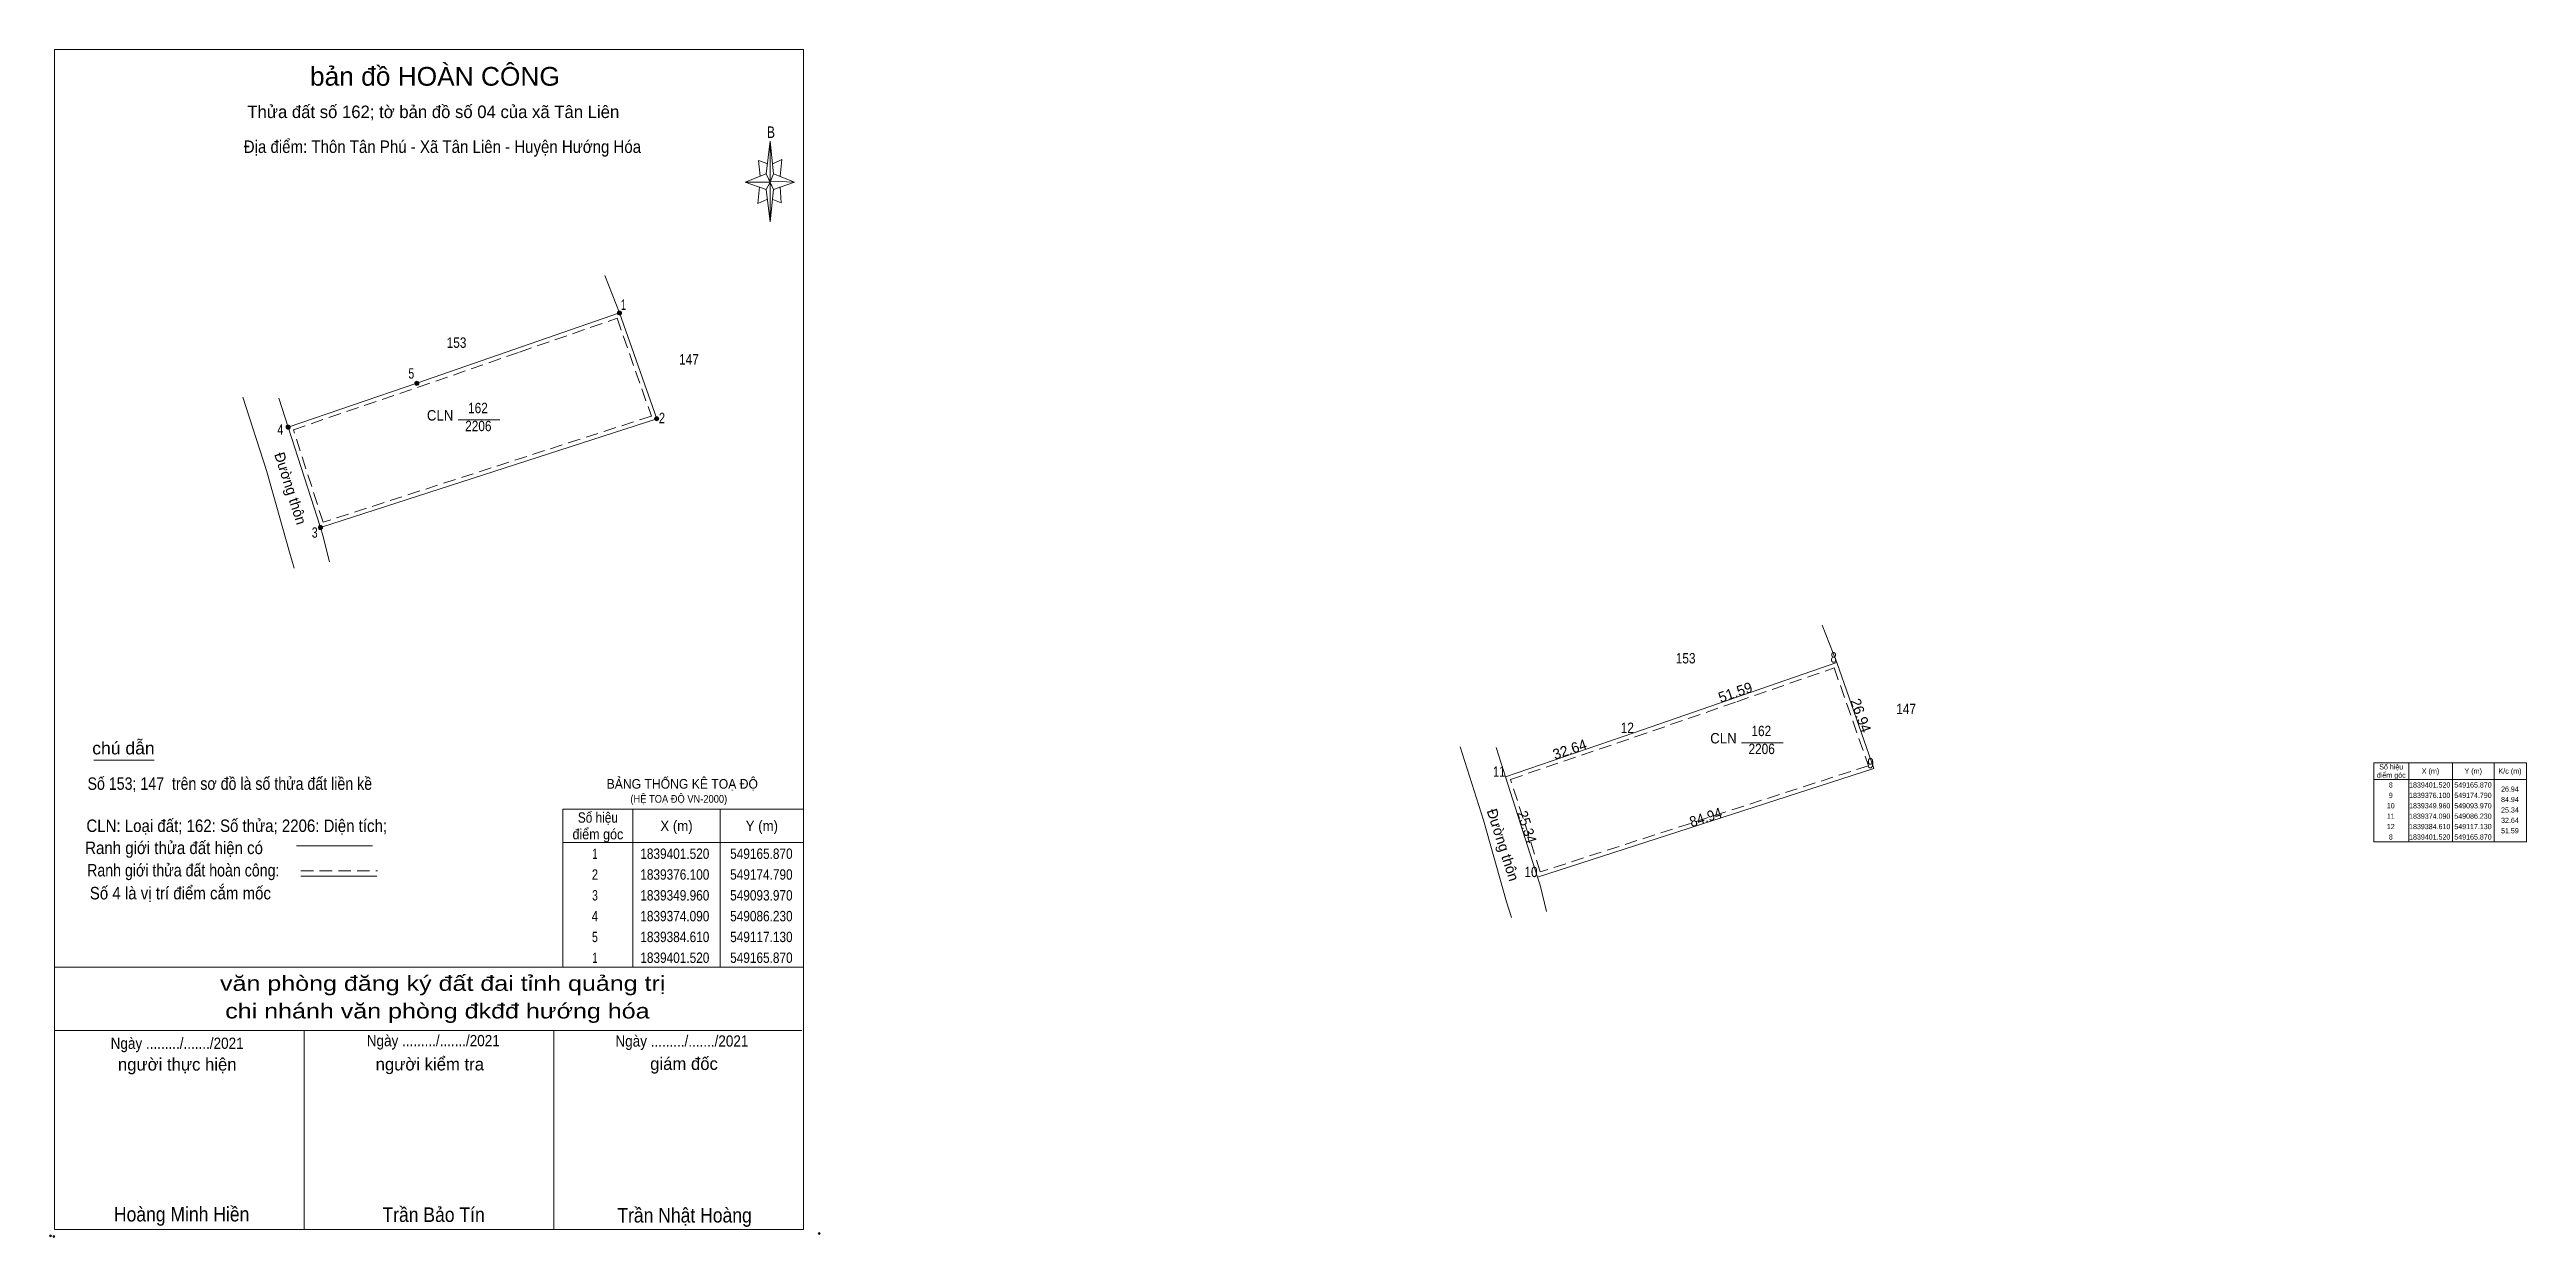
# Model space of a CAD drawing. Header units: metres. Extents: x 548736 to 549332, y 1839263 to 1839549.
import ezdxf
from ezdxf.enums import TextEntityAlignment as Align

# ---------------------------------------------------------------- set-up
doc = ezdxf.new("R2010")
doc.units = ezdxf.units.M
doc.header["$PDMODE"] = 32
doc.header["$PDSIZE"] = 0.5
doc.linetypes.add('MEDIUM_DASHED', pattern=[4.5, 3, -1.5])
for name, color, linetype, lineweight in [('1', 7, 'Continuous', 13), ('10', 7, 'Continuous', 13), ('17', 7, 'Continuous', 13), ('23', 7, 'Continuous', 13), ('5', 7, 'Continuous', 13), ('6', 7, 'Continuous', 13), ('63', 7, 'Continuous', 13)]:
    doc.layers.add(name, color=color, linetype=linetype, lineweight=lineweight)

msp = doc.modelspace()

# ---------------------------------------------------------------- hatches: boundary and pattern name
at = {"layer": '63'}
for points in [[(548873.83, 1839485.56, 1), (548872.83, 1839485.56, 1)], [(548825.09, 1839468.65, 1), (548824.09, 1839468.65, 1)], [(548794.19, 1839458.13, 1), (548793.19, 1839458.13, 1)], [(548882.75, 1839460.14, 1), (548881.75, 1839460.14, 1)], [(548801.93, 1839434, 1), (548800.93, 1839434, 1)]]:
    msp.add_hatch(color=256, dxfattribs=at).paths.add_polyline_path(points)

# ---------------------------------------------------------------- linework, layer by layer
at = {"layer": '1'}
for p, q in [((548793.69, 1839458.13), (548791.45, 1839465.12)), ((549086.23, 1839374.09), (549083.99, 1839381.08))]:
    msp.add_line(p, q, dxfattribs=at)
for points in [[(548873.33, 1839485.56), (548824.59, 1839468.65), (548793.69, 1839458.13)], [(549165.87, 1839401.52), (549117.13, 1839384.61), (549086.23, 1839374.09)]]:
    msp.add_lwpolyline(points, dxfattribs=at)
for points in [[(548873.33, 1839485.56), (548882.25, 1839460.14), (548801.43, 1839434), (548793.69, 1839458.13), (548824.59, 1839468.65)], [(549165.87, 1839401.52), (549174.79, 1839376.1), (549093.97, 1839349.96), (549086.23, 1839374.09), (549117.13, 1839384.61)]]:
    msp.add_lwpolyline(points, close=True, dxfattribs=at)
at = {"layer": '1', "linetype": 'MEDIUM_DASHED'}
for points in [[(548872.72, 1839484.29), (548880.97, 1839460.78), (548802.08, 1839435.26), (548794.94, 1839457.5), (548824.91, 1839467.7), (548849.29, 1839476.16)], [(549165.26, 1839400.25), (549173.51, 1839376.74), (549094.62, 1839351.22), (549087.48, 1839373.46), (549117.45, 1839383.66), (549141.83, 1839392.12)]]:
    msp.add_lwpolyline(points, close=True, dxfattribs=at)
at = {"layer": '10'}
for p, q in [((548869.81, 1839494.56), (548873.33, 1839485.56)), ((548801.43, 1839434), (548882.25, 1839460.14)), ((549162.35, 1839410.52), (549165.87, 1839401.52)), ((549093.97, 1839349.96), (549174.79, 1839376.1))]:
    msp.add_line(p, q, dxfattribs=at)
for points in [[(548793.69, 1839458.13), (548824.59, 1839468.65), (548873.33, 1839485.56), (548882.25, 1839460.14)], [(549086.23, 1839374.09), (549117.13, 1839384.61), (549165.87, 1839401.52), (549174.79, 1839376.1)]]:
    msp.add_lwpolyline(points, dxfattribs=at)
at = {"layer": '17'}
msp.add_line((548746.99, 1839378.1), (548761.47, 1839378.1), dxfattribs=at)
at = {"layer": '23'}
for points in [[(548802.04, 1839432.09), (548801.43, 1839434), (548793.69, 1839458.13)], [(549094.58, 1839348.05), (549093.97, 1839349.96), (549086.23, 1839374.09)]]:
    msp.add_lwpolyline(points, dxfattribs=at)
at = {"layer": '5'}
for p, q in [((548908.54, 1839519.04), (548909.54, 1839526.84)), ((548908.54, 1839515.24), (548903.54, 1839517.04)), ((548910.34, 1839519.04), (548915.34, 1839517.04)), ((548910.34, 1839515.24), (548909.54, 1839507.44)), ((548912.14, 1839512.04), (548910.14, 1839512.84)), ((548911.94, 1839515.84), (548912.14, 1839512.04)), ((548737.51, 1839328.28), (548917.51, 1839328.28)), ((548737.51, 1839313.08), (548917.11, 1839313.08)), ((548737.51, 1839313.08), (548917.11, 1839313.08)), ((548737.51, 1839313.08), (548917.11, 1839313.08)), ((548797.51, 1839265.28), (548797.51, 1839313.08)), ((548857.51, 1839265.28), (548857.51, 1839313.08))]:
    msp.add_line(p, q, dxfattribs=at)
for points in [[(548737.51, 1839548.88), (548917.51, 1839548.88), (548917.51, 1839265.28), (548737.51, 1839265.28)], [(548909.54, 1839526.84), (548910.34, 1839519.04), (548909.54, 1839517.04)], [(548909.54, 1839517.04), (548903.54, 1839517.04), (548908.54, 1839519.04), (548910.34, 1839515.24), (548915.34, 1839517.04), (548909.54, 1839517.24)], [(548909.54, 1839517.04), (548909.54, 1839507.44), (548908.54, 1839515.24)]]:
    msp.add_lwpolyline(points, close=True, dxfattribs=at)
for points in [[(548908.94, 1839521.44), (548906.74, 1839522.24), (548907.14, 1839518.44)], [(548910.14, 1839521.44), (548912.34, 1839522.44), (548911.94, 1839518.44)], [(548909.54, 1839517.04), (548908.54, 1839519.04), (548903.54, 1839517.04)], [(548909.54, 1839517.04), (548910.34, 1839515.24), (548915.34, 1839517.04)], [(548906.94, 1839515.84), (548906.54, 1839511.84), (548908.74, 1839512.84)], [(548917.51, 1839265.28), (548737.51, 1839265.28), (548737.51, 1839313.08)]]:
    msp.add_lwpolyline(points, dxfattribs=at)
for p in [(548736.57, 1839263.74), (548737.37, 1839263.6)]:
    msp.add_point(p, dxfattribs=at)
at = {"layer": '6'}
for p, q in [((548802.04, 1839432.09), (548803.59, 1839425.75)), ((548795.67, 1839357.48), (548813.95, 1839357.48)), ((548796.74, 1839350.23), (548815.02, 1839350.23)), ((549094.58, 1839348.05), (549096.13, 1839341.71))]:
    msp.add_line(p, q, dxfattribs=at)
at = {"layer": '6', "linetype": 'MEDIUM_DASHED'}
msp.add_line((548796.74, 1839351.47), (548815.14, 1839351.47), dxfattribs=at)
at = {"layer": '6'}
for points in [[(548782.81, 1839465.32), (548788.46, 1839447.66), (548793.97, 1839428.09), (548795.13, 1839424.26)], [(549075.35, 1839381.28), (549081, 1839363.62), (549086.51, 1839344.05), (549087.67, 1839340.22)]]:
    msp.add_lwpolyline(points, dxfattribs=at)
msp.add_point((548921.31, 1839264.28), dxfattribs=at)
at = {"layer": '63'}
for p, q in [((548834.51, 1839459.84), (548844.51, 1839459.84)), ((549142.96, 1839382.22), (549152.96, 1839382.22)), ((549294.95, 1839373.46), (549331.65, 1839373.46)), ((549303.35, 1839377.46), (549303.35, 1839358.46)), ((549313.85, 1839377.46), (549313.85, 1839358.46)), ((549323.85, 1839377.46), (549323.85, 1839358.46)), ((548859.71, 1839366.28), (548917.51, 1839366.28)), ((548859.71, 1839328.28), (548859.71, 1839366.28)), ((548876.51, 1839366.28), (548876.51, 1839328.28)), ((548897.51, 1839366.28), (548897.51, 1839328.28)), ((548917.51, 1839366.28), (548917.51, 1839328.28)), ((548859.71, 1839358.28), (548917.51, 1839358.28)), ((548917.51, 1839328.28), (548844.11, 1839328.28))]:
    msp.add_line(p, q, dxfattribs=at)
msp.add_lwpolyline([(549294.95, 1839377.46), (549331.65, 1839377.46), (549331.65, 1839358.46), (549294.95, 1839358.46)], close=True, dxfattribs=at)
msp.add_lwpolyline([(548917.51, 1839366.28), (548917.51, 1839328.28), (548844.11, 1839328.28)], dxfattribs=at)
for centre in [(548873.33, 1839485.56), (548824.59, 1839468.65), (548793.69, 1839458.13), (548882.25, 1839460.14), (548801.43, 1839434)]:
    msp.add_circle(centre, 0.5, dxfattribs=at)

# ---------------------------------------------------------------- texts
at = {"layer": '1'}
for s, width, p in [('153', 0.85, (548834.14, 1839477.18)), ('147', 0.85, (548890.01, 1839473.17)), ('162', 0.85, (548839.29, 1839461.47)), ('CLN', 0.95, (548830.195, 1839459.71)), ('2206', 0.85, (548839.38, 1839457.15)), ('153', 0.85, (549129.56, 1839401.32)), ('147', 0.85, (549182.55, 1839389.13)), ('162', 0.85, (549147.74, 1839383.85)), ('CLN', 0.95, (549138.645, 1839382.09)), ('2206', 0.85, (549147.83, 1839379.53))]:
    msp.add_text(s, height=2.5, dxfattribs=dict(at, width=width)).set_placement(p, align=Align.CENTER)
for s, height, width, p in [('BẢNG THỐNG KÊ TOẠ ĐỘ ', 2.3, 0.95, (548870.22, 1839371.23)), ('(HỆ TOẠ ĐỘ VN-2000)', 1.86, 0.9, (548875.93, 1839367.84))]:
    msp.add_text(s, height=height, dxfattribs=dict(at, width=width)).set_placement(p)
at = {"layer": '5'}
for s, height, width, p in [('bản đồ HOÀN CÔNG', 4.5, 1.05, (548828.945, 1839540.19)), ('B', 2.755, 0.8, (548909.705, 1839527.64)), ('Địa điểm: Thôn Tân Phú - Xã Tân Liên - Huyện Hướng Hóa', 3, 0.9, (548830.75, 1839524.03)), ('văn phòng đăng ký đất đai tỉnh quảng trị', 3.6, 1.25, (548830.825, 1839322.63)), ('chi nhánh văn phòng đkđđ hướng hóa', 3.6, 1.25, (548829.54, 1839315.99)), ('Ngày ........./......./2021', 2.7, 0.9, (548766.99, 1839308.68)), ('Ngày ........./......./2021', 2.7, 0.9, (548828.55, 1839309.32)), ('Ngày ........./......./2021', 2.7, 0.9, (548888.31, 1839309.22)), ('Hoàng Minh Hiền', 3.5, 0.9, (548768.07, 1839267.2)), ('Trần Bảo Tín', 3.5, 0.9, (548828.63, 1839267.08)), ('Trần Nhật Hoàng', 3.5, 0.9, (548888.95, 1839266.94))]:
    msp.add_text(s, height=height, dxfattribs=dict(at, width=width)).set_placement(p, align=Align.CENTER)
for s, p in [('Thửa đất số 162; tờ bản đồ số 04 của xã Tân Liên', (548828.555, 1839532.41)), ('người thực hiện', (548767.015, 1839303.46)), ('người kiểm tra', (548827.725, 1839303.5)), ('giám đốc', (548888.82, 1839303.62))]:
    msp.add_text(s, height=3, dxfattribs=at).set_placement(p, align=Align.CENTER)
at = {"layer": '6'}
for s, width, p in [('chú dẫn', 1.05, (548746.59, 1839379.46)), ('Số 153; 147  trên sơ đồ là số thửa đất liền kề', 0.85, (548745.45, 1839370.94)), ('CLN: Loại đất; 162: Số thửa; 2206: Diện tích;', 0.9, (548745.18, 1839360.81)), ('Ranh giới thửa đất hiện có ', 0.9, (548744.89, 1839355.5)), ('Ranh giới thửa đất hoàn công:', 0.85, (548745.35, 1839350.12)), ('Số 4 là vị trí điểm cắm mốc', 0.9, (548746, 1839344.61))]:
    msp.add_text(s, height=3, dxfattribs=dict(at, width=width)).set_placement(p)
at = {"layer": '63'}
for s, height, width, p in [('1', 2.5, 0.65, (548874.87, 1839486.31)), ('5', 2.5, 0.75, (548823.97, 1839469.79)), ('4', 2.5, 0.8, (548792.55, 1839456.31)), ('2', 2.5, 0.8, (548884.26, 1839459.07)), ('3', 2.5, 0.75, (548800.76, 1839431.54)), (' 8', 2.5, 0.8, (549165.87, 1839401.52)), (' 12', 2.5, 0.85, (549117.13, 1839384.61)), (' 11', 2.5, 0.8, (549086.23, 1839374.09)), (' 9', 2.5, 0.85, (549174.79, 1839376.1)), ('84.94', 1.25, 0.85, (549329.8, 1839367.99)), ('26.94', 1.25, 0.85, (549329.8, 1839370.49)), ('32.64', 1.25, 0.85, (549329.8, 1839362.99)), ('51.59', 1.25, 0.85, (549329.8, 1839360.49)), ('25.34', 1.25, 0.85, (549329.8, 1839365.49)), (' 10', 2.5, 0.85, (549093.97, 1839349.96))]:
    msp.add_text(s, height=height, dxfattribs=dict(at, width=width)).set_placement(p, align=Align.RIGHT)
for s, rotation, p in [('Đường thôn', 287.764, (548793.032, 1839443.031)), ('51.59', 19.134, (549141.91, 1839393.205)), ('26.94', 289.336, (549170.476, 1839388.404)), ('32.64', 18.801, (549102.092, 1839379.488)), ('Đường thôn', 287.764, (549084.462, 1839357.331))]:
    msp.add_text(s, height=2.5, rotation=rotation, dxfattribs=at).set_placement(p, align=Align.CENTER)
for s, height, width, p in [('điểm góc', 1.25, 0.9, (549299.15, 1839373.84)), ('Số hiệu', 1.25, 0.85, (549299.15, 1839375.84)), ('X (m)', 1.25, 0.95, (549308.6, 1839374.84)), ('Y (m)', 1.25, 0.95, (549318.855, 1839374.84)), ('K/c (m)', 1.25, 0.95, (549327.695, 1839374.84)), (' 10', 1.25, 0.85, (549298.8, 1839366.49)), (' 9', 1.25, 0.85, (549298.8, 1839368.99)), (' 8', 1.25, 0.8, (549298.805, 1839371.49)), ('1839401.520', 1.25, 0.85, (549308.4, 1839371.49)), ('1839376.100', 1.25, 0.85, (549308.4, 1839368.99)), ('1839349.960', 1.25, 0.85, (549308.4, 1839366.49)), ('549165.870', 1.25, 0.85, (549318.8, 1839371.49)), ('549174.790', 1.25, 0.85, (549318.8, 1839368.99)), ('549093.970', 1.25, 0.85, (549318.8, 1839366.49)), ('điểm góc', 2.5, 0.9, (548868.12, 1839359.04)), ('Số hiệu', 2.5, 0.85, (548868.12, 1839363.04)), ('X (m)', 2.5, 0.95, (548887.01, 1839361.04)), ('Y (m)', 2.5, 0.95, (548907.525, 1839361.04)), (' 12', 1.25, 0.85, (549298.795, 1839361.49)), (' 11', 1.25, 0.8, (549298.8, 1839363.99)), ('1839374.090', 1.25, 0.85, (549308.4, 1839363.99)), ('1839384.610', 1.25, 0.85, (549308.4, 1839361.49)), ('549086.230', 1.25, 0.85, (549318.8, 1839363.99)), ('549117.130', 1.25, 0.85, (549318.8, 1839361.49)), ('1', 2.5, 0.65, (548867.42, 1839354.34)), ('1839401.520', 2.5, 0.85, (548886.61, 1839354.34)), ('549165.870', 2.5, 0.85, (548907.415, 1839354.34)), (' 8', 1.25, 0.8, (549298.805, 1839358.99)), ('1839401.520', 1.25, 0.85, (549308.4, 1839358.99)), ('549165.870', 1.25, 0.85, (549318.8, 1839358.99)), ('2', 2.5, 0.8, (548867.415, 1839349.34)), ('1839376.100', 2.5, 0.85, (548886.61, 1839349.34)), ('549174.790', 2.5, 0.85, (548907.415, 1839349.34)), ('3', 2.5, 0.75, (548867.415, 1839344.34)), ('1839349.960', 2.5, 0.85, (548886.61, 1839344.34)), ('549093.970', 2.5, 0.85, (548907.415, 1839344.34)), ('4', 2.5, 0.8, (548867.41, 1839339.34)), ('1839374.090', 2.5, 0.85, (548886.61, 1839339.34)), ('549086.230', 2.5, 0.85, (548907.415, 1839339.34)), ('5', 2.5, 0.75, (548867.405, 1839334.34)), ('1', 2.5, 0.65, (548867.42, 1839329.34)), ('1839384.610', 2.5, 0.85, (548886.61, 1839334.34)), ('1839401.520', 2.5, 0.85, (548886.61, 1839329.34)), ('549117.130', 2.5, 0.85, (548907.415, 1839334.34)), ('549165.870', 2.5, 0.85, (548907.415, 1839329.34))]:
    msp.add_text(s, height=height, dxfattribs=dict(at, width=width)).set_placement(p, align=Align.CENTER)
at = {"layer": '63', "width": 0.95}
for s, rotation, p in [('25.34', 287.784, (549090.221, 1839361.632)), ('84.94', 17.923, (549134.77, 1839363.152))]:
    msp.add_text(s, height=2.5, rotation=rotation, dxfattribs=at).set_placement(p, align=Align.CENTER)

doc.saveas('drawing.dxf')
